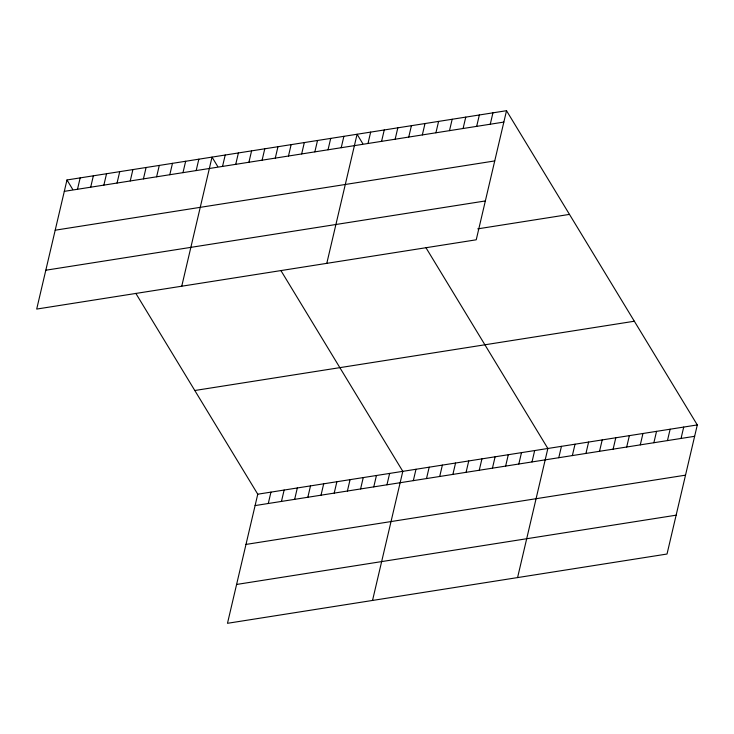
<?xml version="1.0" encoding="UTF-8"?>
<svg xmlns="http://www.w3.org/2000/svg" width="734" height="734" viewBox="0 0 734 734"><rect width="100%" height="100%" fill="white"/><g stroke="black" fill="none" stroke-linecap="round" stroke-linejoin="round"><path stroke-width="1.1" d="M66.977 179.968L36.7 309.069L476.238 239.798L506.515 110.696L66.977 179.968L72.703 189.4M77.501 189.271L80.162 177.894M90.686 187.198L93.356 175.811M103.87 185.115L106.54 173.738M117.055 183.041L119.725 171.655M130.239 180.959L132.909 169.582M143.424 178.885L146.094 167.499M156.617 176.802L159.287 165.425M169.802 174.729L172.472 163.343M182.986 172.646L185.656 161.269M196.171 170.572L198.841 159.186M181.748 286.205L212.025 157.113L217.75 166.535M222.54 166.416L225.21 155.03M235.733 164.333L238.403 152.956M248.918 162.26L251.588 150.874M262.102 160.177L264.772 148.8M275.287 158.104L277.957 146.717M288.471 156.021L291.141 144.644M301.665 153.947L304.326 142.561M314.849 151.865L317.519 140.488M328.034 149.791L330.704 138.405M135.836 293.38L257.762 494.202L227.485 623.304L667.023 554.032L697.3 424.931L506.515 110.696M341.218 147.708L343.888 136.331M268.277 503.506L270.947 492.119M326.795 263.35L357.073 134.249L362.798 143.68M281.461 501.423L284.131 490.046M367.991 143.488L370.661 132.111M294.655 499.349L297.325 487.963M381.579 141.35L384.249 129.973M307.84 497.267L310.51 485.89M395.158 139.203L397.828 127.826M321.024 495.193L323.694 483.807M408.746 137.065L411.416 125.688M334.209 493.11L336.878 481.733M422.334 134.928L425.004 123.541M347.393 491.037L350.063 479.651M435.923 132.781L438.593 121.404M360.587 488.954L363.247 477.577M449.502 130.643L452.172 119.266M373.771 486.881L376.441 475.494M463.09 128.505L465.76 117.119M386.956 484.798L389.626 473.421M476.678 126.358L479.348 114.981M372.533 600.44L402.81 471.338L280.883 270.516M490.266 124.22L492.936 112.843M413.325 480.642L415.994 469.265M426.509 478.568L429.179 467.182M439.703 476.485L442.373 465.108M452.887 474.412L455.557 463.035M466.072 472.329L468.742 460.952M479.256 470.255L481.926 458.878M492.441 468.173L495.111 456.796M505.634 466.099L508.295 454.722M518.819 464.016L521.489 452.639M532.003 461.943L534.673 450.566M517.58 577.585L547.858 448.483L425.931 247.661M558.776 457.722L561.446 446.345M572.364 455.585L575.025 444.198M585.943 453.438L588.613 442.061M599.531 451.3L602.201 439.923M613.119 449.162L615.789 437.776M626.698 447.015L629.368 435.638M640.287 444.877L642.956 433.5M653.875 442.73L656.545 431.353M667.463 440.593L670.133 429.216M681.042 438.455L683.712 427.069M64.308 191.354L503.845 122.083M55.197 230.201L494.734 160.929M45.811 270.222L485.348 200.951M477.77 228.852L569.474 214.392M194.804 390.506L634.341 321.235M257.762 494.202L697.3 424.931M255.093 505.579L694.63 436.308M245.982 544.426L685.519 475.155M236.596 584.457L676.133 515.185"/></g></svg>
